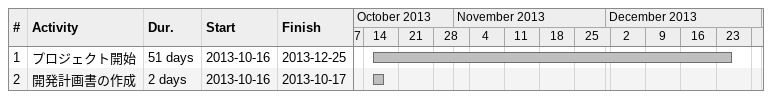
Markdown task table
| ID | Task | Duration | Start | Finish |
|---|---|---|---|---|
| 1 | プロジェクト開始 | 51d | 2013-10-16 | 2013-12-25 |
| 2 | 開発計画書の作成 | 2d | 2013-10-16 | 2013-10-17 |
